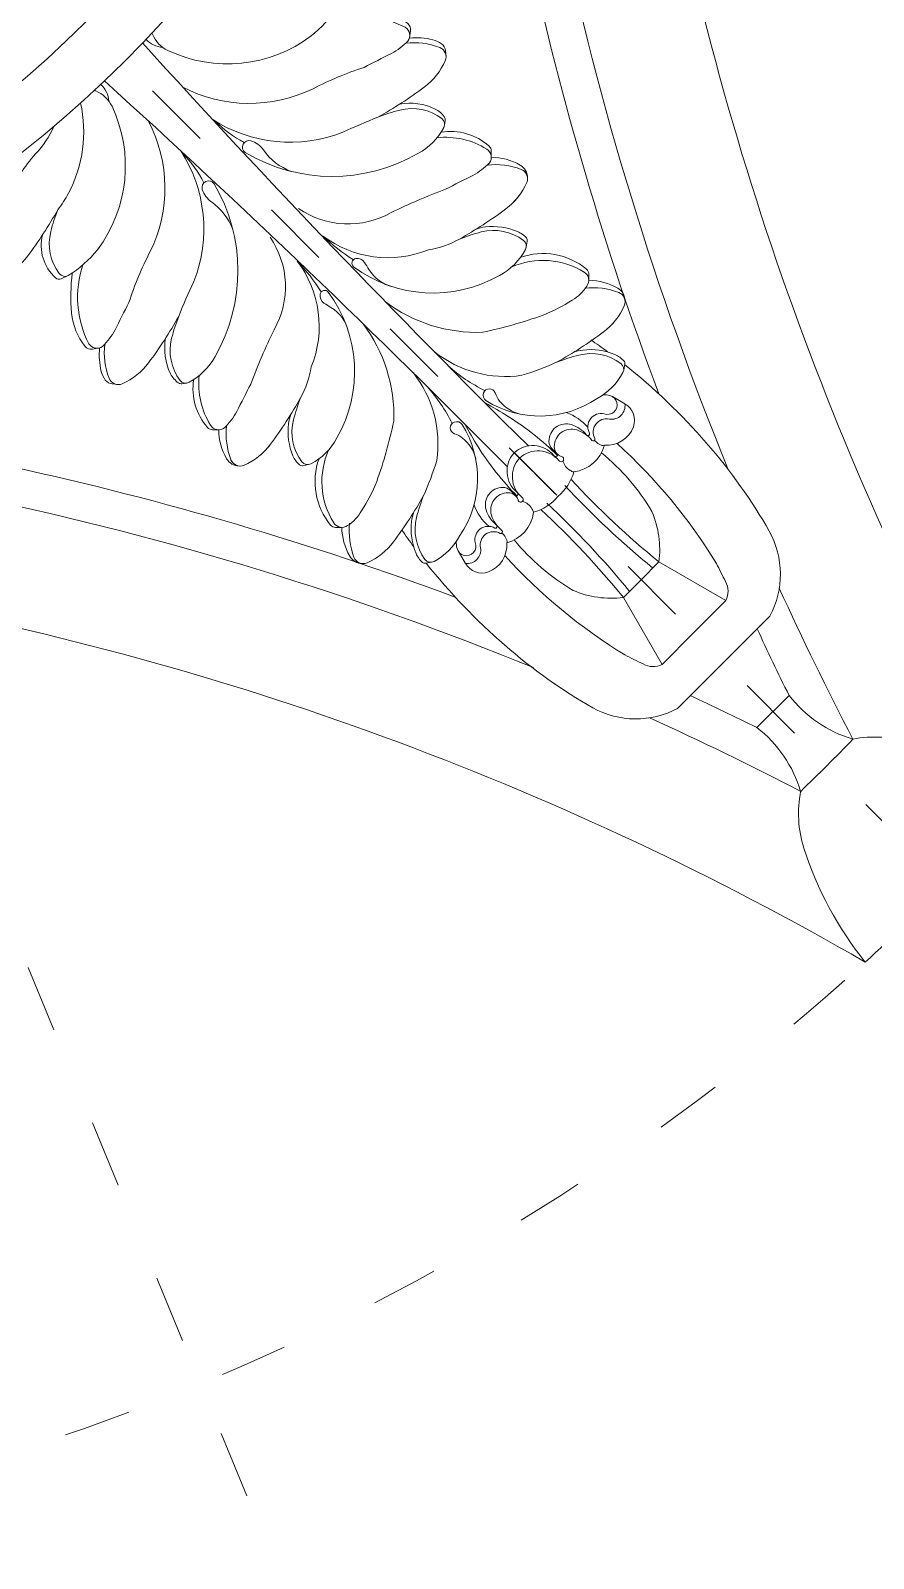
# Model space of a CAD drawing. Header units: millimetres. Extents: x 542654 to 551203, y 315718 to 321804.
# Drawn here: x 545410.4 to 545560.8, y 317587.1 to 317859.7 of the extents above; entities that cross this region are included whole.
import ezdxf

# ---------------------------------------------------------------- set-up
doc = ezdxf.new("R2010")
doc.units = ezdxf.units.MM
doc.linetypes.add('ACAD_ISO03W100', pattern=[30, 12, -18])
doc.layers.add('cad-block.com', color=250, linetype='Continuous')

msp = doc.modelspace()

# ---------------------------------------------------------------- hatches: boundary and pattern name
at = {"layer": 'cad-block.com', "lineweight": 15, "true_color": 0x000000}
h = msp.add_hatch(dxfattribs=at)
h.set_pattern_fill('ANSI31', color=18, scale=150, style=0)
h.set_pattern_definition([(45, (-2790188.436, -479010.678), (-13.25825215, 13.25825215), [])])
h.paths.add_polyline_path([(545444.91, 317925.98, 0.006039), (545446.59, 317929.9), (545404.9, 317947.17, -0.098491), (545376.45, 317904.59), (545395.05, 317885.99, -0.398666), (545420.93, 317886.68, 0.012079), (545426.12, 317893.44, -0.948004)])
h.paths.add_polyline_path([(545395.05, 317885.99), (545376.45, 317904.59, -0.098491), (545333.87, 317876.14), (545351.14, 317834.45, 0.006039), (545355.06, 317836.13, -0.948004), (545387.6, 317854.92, 0.012079), (545394.36, 317860.11, -0.398666)])
h.paths.add_polyline_path([(545333.87, 317876.14, -0.198912), (545233.42, 317876.14), (545216.16, 317834.45, 0.006039), (545220.11, 317832.87, -0.948004), (545256.41, 317823.14, 0.012079), (545264.86, 317822.03, -0.948004), (545302.44, 317822.03, 0.012079), (545310.88, 317823.14, -0.948004), (545347.18, 317832.87, 0.006039), (545351.14, 317834.45)])
h.paths.add_polyline_path([(545233.42, 317876.14, -0.098491), (545190.84, 317904.59), (545172.24, 317885.99, -0.398666), (545172.93, 317860.11, 0.012079), (545179.69, 317854.92, -0.948004), (545212.24, 317836.13, 0.006039), (545216.16, 317834.45)])
h.paths.add_polyline_path([(545162.39, 317947.17), (545120.71, 317929.9, 0.006039), (545122.38, 317925.98, -0.948004), (545141.17, 317893.44, 0.012079), (545146.36, 317886.68, -0.398666), (545172.24, 317885.99), (545190.84, 317904.59, -0.098491)])
h.paths.add_polyline_path([(545152.4, 317997.39), (545126.1, 317997.39, -0.398666), (545108.29, 317978.6, 0.012079), (545109.4, 317970.15, -0.948004), (545119.12, 317933.86, 0.006039), (545120.71, 317929.9), (545162.39, 317947.17, -0.098491)])
h.paths.add_polyline_path([(545162.39, 318047.62), (545120.71, 318064.88, 0.006039), (545119.12, 318060.93, -0.948004), (545109.4, 318024.63, 0.012079), (545108.29, 318016.18, -0.398666), (545126.1, 317997.39), (545152.4, 317997.39, -0.098491)])
h.paths.add_polyline_path([(545190.84, 318090.2), (545172.24, 318108.8, -0.398666), (545146.36, 318108.1, 0.012079), (545141.17, 318101.35, -0.948004), (545122.38, 318068.8, 0.006039), (545120.71, 318064.88), (545162.39, 318047.62, -0.098491)])
h.paths.add_polyline_path([(545233.42, 318118.64), (545216.16, 318160.33, 0.006039), (545212.24, 318158.65, -0.948004), (545179.69, 318139.86, 0.012079), (545172.93, 318134.68, -0.398666), (545172.24, 318108.8), (545190.84, 318090.2, -0.098491)])
h.paths.add_polyline_path([(545283.65, 318154.94, -0.398666), (545264.86, 318172.75, 0.012079), (545256.41, 318171.64, -0.948004), (545220.11, 318161.92, 0.006039), (545216.16, 318160.33), (545233.42, 318118.64, -0.098491), (545283.65, 318128.64)])
h.paths.add_polyline_path([(545351.14, 318160.33, 0.006039), (545347.18, 318161.92, -0.948004), (545310.88, 318171.64, 0.012079), (545302.44, 318172.75, -0.398666), (545283.65, 318154.94), (545283.65, 318128.64, -0.098491), (545333.87, 318118.64)])
h.paths.add_polyline_path([(545394.36, 318134.68, 0.012079), (545387.6, 318139.86, -0.948004), (545355.06, 318158.65, 0.006039), (545351.14, 318160.33), (545333.87, 318118.64, -0.098491), (545376.45, 318090.2), (545395.05, 318108.8, -0.398666)])
h.paths.add_polyline_path([(545426.12, 318101.35, 0.012079), (545420.93, 318108.1, -0.398666), (545395.05, 318108.8), (545376.45, 318090.2, -0.098491), (545404.9, 318047.62), (545446.59, 318064.88, 0.006039), (545444.91, 318068.8, -0.948004)])
h.paths.add_polyline_path([(545448.17, 318060.93, 0.006039), (545446.59, 318064.88), (545404.9, 318047.62, -0.098491), (545414.89, 317997.39), (545441.2, 317997.39, -0.398666), (545459.01, 318016.18, 0.012079), (545457.9, 318024.63, -0.948004)])
h.paths.add_polyline_path([(545457.9, 317970.15, 0.012079), (545459.01, 317978.6, -0.398666), (545441.2, 317997.39), (545414.89, 317997.39, -0.098491), (545404.9, 317947.17), (545446.59, 317929.9, 0.006039), (545448.17, 317933.86, -0.948004)])

# ---------------------------------------------------------------- linework, layer by layer
at = {"layer": 'cad-block.com', "color": 18, "linetype": 'ACAD_ISO03W100', "lineweight": 15, "true_color": 0x000000}
for points in [[(545283.65, 317997.39), (545631.94, 317649.1)], [(545283.65, 317997.39), (545450.18, 317595.35)]]:
    msp.add_lwpolyline(points, dxfattribs=at)
at = {"layer": 'cad-block.com', "color": 18, "lineweight": 15, "true_color": 0x000000}
for points in [[(545434.88, 317856.12, 0.277944), (545460.46, 317858.71, 0.083054), (545465.08, 317863.92, 0.369673), (545464.72, 317865.53, 0.227087), (545457.22, 317867.04, 0.031874), (545453.31, 317865.78, -14.502454)], [(545469.89, 317853.1, 0.020018), (545469.89, 317853.1, -0.005323), (545474.77, 317855.58, 0.071153), (545477.71, 317857.79, 0.43648), (545477.24, 317860.26, 0.202958), (545463.14, 317861.3, 0.202958)], [(545477.98, 317858.34), (545478.19, 317859.62, 0.270706), (545477.7, 317860.92, 0.148242), (545471.77, 317863.32, 0.053539), (545464.62, 317863.21, 0.34386)], [(545434.88, 317856.12, -0.187676), (545432.14, 317859.03, -0.000437), (545432.04, 317859.24, -0.000437)], [(545430.36, 317857.46, 0.013831), (545499.2, 317785.58)], [(545430.98, 317858.11, 0.186623), (545433.97, 317856.67)], [(545472.36, 317844.22, 0.031779), (545480.63, 317849.58, 0.130738), (545484.37, 317854.29, 0.427656), (545483.38, 317856.65, 0.120528), (545477.32, 317857.42, 0.120528)], [(545484.51, 317855.01), (545484.41, 317856.08, 0.213482), (545483.71, 317857.31, 0.097951), (545482.16, 317858.03, 0.084116), (545477.98, 317858.34, -2.781001)], [(545423.58, 317850.68, -0.013831), (545495.46, 317781.83)], [(545437.53, 317849.6, 0.238276), (545460.79, 317849.3, -0.042198), (545469.89, 317853.1, 1.877874)], [(545424.92, 317846.16, 0.187676), (545422.01, 317848.9, 0.000437), (545421.8, 317849, 0.000437)], [(545422.93, 317850.06, -0.186623), (545424.37, 317847.07)], [(545424.92, 317846.16, -0.277944), (545422.33, 317820.58, -0.083054), (545417.12, 317815.96, -0.369673), (545415.51, 317816.32, -0.227087), (545414, 317823.82, -0.031874), (545415.26, 317827.72, 14.502454)], [(545419.31, 317846.73, -0.178469), (545417.16, 317830.65, -0.03595), (545415.26, 317827.72), (545415.26, 317827.72)], [(545448.7, 317837.9, 0.270578), (545479.51, 317837.74, 0.148504), (545484.12, 317842.36, 0.369673), (545483.77, 317843.97, 0.227087), (545476.27, 317845.48, 0.031874), (545472.36, 317844.22, -14.502454)], [(545484.26, 317842.81), (545484.37, 317843.65, 0.181734), (545484.23, 317844.24, 0.130507), (545482.58, 317845.68, 0.161337), (545476.23, 317846.55, -3.222316)], [(545414.54, 317842.56, -0.091012), (545411.3, 317837.68, 0.075503), (545406.38, 317830.19)], [(545431.44, 317843.51, -0.238276), (545431.74, 317820.25, 0.042198), (545427.94, 317811.15, -1.877874)], [(545442.81, 317843.86, 0.242672), (545466.13, 317841.54, -0.01266), (545472.36, 317844.22, -0.115313), (545472.36, 317844.22, 1.802822)], [(545448.52, 317839.71, -0.081243), (545443.34, 317843.53, 0.145658)], [(545456.88, 317834.55, -0.152838), (545451.92, 317838.39, 0.168769), (545449.71, 317840, 0.866804), (545448.7, 317837.9, 0.951731)], [(545484.44, 317831.37, 0.020018), (545484.44, 317831.37, -0.005323), (545489.31, 317833.84, 0.071153), (545492.25, 317836.06, 0.43648), (545491.78, 317838.53, 0.168128), (545482.92, 317840.55, 0.168128)], [(545484.44, 317831.37, 0.020018), (545484.44, 317831.37, -0.005323), (545489.31, 317833.84, 0.071153), (545492.25, 317836.06, 0.43648), (545491.78, 317838.53, 0.168128), (545482.92, 317840.55, 0.168128)], [(545492.59, 317837.08), (545492.59, 317838.17, 0.215345), (545492.18, 317839.07, 0.223692), (545483.64, 317841.55, -41148.719541)], [(545492.59, 317837.08), (545492.59, 317838.17, 0.215345), (545492.18, 317839.07, 0.223692), (545483.64, 317841.55, -41148.719541)], [(545437.18, 317838.23, -0.242672), (545439.5, 317814.91, 0.01266), (545436.82, 317808.68, 0.115313), (545436.82, 317808.68, -1.802822)], [(545441.33, 317832.52, 0.081243), (545437.51, 317837.7, -0.145658)], [(545499.05, 317833.42, 0.266317), (545497.74, 317835.67, 0.128186), (545492.59, 317837.08, 3.392852)], [(545499.05, 317833.42, 0.266317), (545497.74, 317835.67, 0.128186), (545492.59, 317837.08, 3.392852)], [(545486.9, 317822.48, 0.031779), (545495.17, 317827.85, 0.130738), (545498.91, 317832.55, 0.427656), (545497.92, 317834.91, 0.120528), (545491.87, 317835.68, 0.120528)], [(545499.01, 317833.65, 0.250761), (545497.92, 317834.91, 0.120528), (545491.87, 317835.68)], [(545443.14, 317832.34, -0.270578), (545443.3, 317801.53, -0.148504), (545438.68, 317796.92, -0.369673), (545437.07, 317797.27, -0.227087), (545435.56, 317804.77, -0.031874), (545436.82, 317808.68, 14.502454)], [(545446.49, 317824.16, 0.152838), (545442.65, 317829.11, -0.168769), (545441.03, 317831.33, -0.866804), (545443.14, 317832.34, -0.951731)], [(545458.22, 317827.93, 0.287988), (545474.73, 317827.2, -0.025097), (545484.44, 317831.37, 1.877874)], [(545486.9, 317822.48, 0.031779), (545495.17, 317827.85, 0.073107), (545497.57, 317830.25, 0.073107)], [(545415.26, 317827.72, -0.031779), (545409.89, 317819.46, -0.130738), (545405.19, 317815.72, -0.427656), (545402.83, 317816.7, -0.120528), (545402.06, 317822.76, -0.120528)], [(545468.03, 317817.54, 0.299057), (545494.05, 317816, 0.148504), (545498.67, 317820.62, 0.369673), (545498.31, 317822.24, 0.227087), (545490.81, 317823.74, 0.031874), (545486.9, 317822.48)], [(545468.03, 317817.54, 0.299057), (545494.05, 317816, 0.148504), (545498.67, 317820.62, 0.369673), (545498.31, 317822.24, 0.227087), (545490.81, 317823.74, 0.031874), (545486.9, 317822.48)], [(545498.81, 317821.05), (545499, 317822.13, 0.231904), (545498.84, 317822.69, 0.111123), (545497.25, 317823.83, 0.128926), (545491.53, 317824.64, 0.064699), (545489.82, 317824.21, -0.833227)], [(545498.81, 317821.05), (545499, 317822.13, 0.231904), (545498.84, 317822.69, 0.111123), (545497.25, 317823.83, 0.128926), (545491.53, 317824.64, 0.064699), (545489.82, 317824.21, -0.833227)], [(545417.12, 317815.96), (545415.86, 317815.4, -0.294707), (545414.86, 317815.56, -0.279852), (545412.53, 317823.23, 3.652467)], [(545453.11, 317822.82, -0.287988), (545453.84, 317806.31, 0.025097), (545449.67, 317796.6, -1.877874)], [(545462.49, 317823.07, 0.264183), (545481.37, 317820.56, 0.086697), (545486.9, 317822.48, -0.115313), (545486.9, 317822.48, 1.802822)], [(545467.99, 317818.79, -0.049528), (545462.49, 317823.07, -0.106349)], [(545427.94, 317811.15, -0.020018), (545427.94, 317811.15, 0.005323), (545425.46, 317806.27, -0.071153), (545423.25, 317803.33, -0.43648), (545420.78, 317803.8, -0.202958), (545419.74, 317817.9, -0.202958)], [(545457.97, 317818.55, -0.264183), (545460.48, 317799.67, -0.086697), (545458.56, 317794.14, 0.115313), (545458.56, 317794.14, -1.802822)], [(545462.25, 317813.05, 0.049528), (545457.97, 317818.55, 0.106349)], [(545475.01, 317813.96, -0.205471), (545470.76, 317817.05, 0.013815), (545469.97, 317818.3, 0.287999), (545468.42, 317818.99, 0.658883), (545468.03, 317817.54, 2.065471)], [(545501.84, 317808.9, -0.067216), (545501.84, 317808.9, 0.045938), (545507.02, 317811.58, 0.12291), (545509.66, 317814.1, 0.43648), (545509.18, 317816.57, 0.249318), (545496.17, 317817.47, 0.168128)], [(545509.99, 317815.12), (545509.99, 317816.22, 0.215345), (545509.59, 317817.11, 0.264602), (545497.75, 317819.19, -41148.719541)], [(545422.7, 317803.06), (545421.42, 317802.85, -0.270706), (545420.12, 317803.34, -0.148242), (545417.72, 317809.27, -0.053539), (545417.83, 317816.42, -0.34386)], [(545516.45, 317811.46, 0.266317), (545515.14, 317813.71, 0.128186), (545509.99, 317815.12, 3.392852)], [(545463.5, 317813.01, -0.299057), (545465.04, 317786.99, -0.148504), (545460.42, 317782.37, -0.369673), (545458.8, 317782.73, -0.227087), (545457.3, 317790.23, -0.031874), (545458.56, 317794.14)], [(545463.5, 317813.01, -0.299057), (545465.04, 317786.99, -0.148504), (545460.42, 317782.37, -0.369673), (545458.8, 317782.73, -0.227087), (545457.3, 317790.23, -0.031874), (545458.56, 317794.14)], [(545467.08, 317806.03, 0.205471), (545463.99, 317810.27, -0.013815), (545462.74, 317811.06, -0.287999), (545462.05, 317812.62, -0.658883), (545463.5, 317813.01, -2.065471)], [(545504.3, 317800.52, 0.031779), (545512.57, 317805.89, 0.130738), (545516.31, 317810.59, 0.427656), (545515.32, 317812.95, 0.120528), (545509.27, 317813.72, 0.120528)], [(545473.67, 317811.32, 0.17254), (545491.05, 317805.85, 0.032558), (545501.84, 317808.9, 1.877874)], [(545436.82, 317808.68, -0.031779), (545431.45, 317800.41, -0.130738), (545426.75, 317796.67, -0.427656), (545424.39, 317797.66, -0.120528), (545423.62, 317803.72, -0.120528)], [(545469.72, 317807.37, -0.17254), (545475.19, 317789.99, -0.032558), (545472.14, 317779.2, -1.877874)], [(545438.23, 317796.77), (545437.39, 317796.67, -0.181734), (545436.8, 317796.81, -0.130507), (545435.36, 317798.46, -0.161337), (545434.49, 317804.81, 3.222316)], [(545426.03, 317796.53), (545424.96, 317796.63, -0.213482), (545423.73, 317797.33, -0.097951), (545423.01, 317798.88, -0.084116), (545422.7, 317803.06, 2.781001)], [(545482.45, 317802.35, 0.205468), (545498.05, 317798.17, 0.033562), (545504.36, 317800.56, -0.115313), (545504.36, 317800.56, 1.802822)], [(545491.62, 317793.65, 0.2965), (545511.45, 317794.04, 0.148504), (545516.07, 317798.66, 0.369673), (545515.71, 317800.28, 0.227087), (545508.21, 317801.78, 0.031874), (545504.3, 317800.52)], [(545516.21, 317799.09), (545516.4, 317800.17, 0.231904), (545516.24, 317800.73, 0.111123), (545514.65, 317801.87, 0.128926), (545508.93, 317802.68, 0.064699), (545507.22, 317802.25, -0.833227)], [(545491.44, 317795.44, -0.069343), (545484.86, 317799.91, -1.99707)], [(545443.96, 317788.45), (545442.86, 317788.45, -0.215345), (545441.97, 317788.86, -0.223692), (545439.49, 317797.4, 41148.719541)], [(545443.96, 317788.45), (545442.86, 317788.45, -0.215345), (545441.97, 317788.86, -0.223692), (545439.49, 317797.4, 41148.719541)], [(545449.67, 317796.6, -0.020018), (545449.67, 317796.6, 0.005323), (545447.2, 317791.72, -0.071153), (545444.98, 317788.78, -0.43648), (545442.51, 317789.26, -0.168128), (545440.49, 317798.12, -0.168128)], [(545449.67, 317796.6, -0.020018), (545449.67, 317796.6, 0.005323), (545447.2, 317791.72, -0.071153), (545444.98, 317788.78, -0.43648), (545442.51, 317789.26, -0.168128), (545440.49, 317798.12, -0.168128)], [(545478.69, 317798.59, -0.205468), (545482.86, 317782.99, -0.033562), (545480.48, 317776.67, 0.115313), (545480.48, 317776.67, -1.802822)], [(545485.6, 317789.6, 0.069343), (545481.13, 317796.18, 1.99707)], [(545458.56, 317794.14, -0.031779), (545453.19, 317785.87, -0.130738), (545448.49, 317782.13, -0.427656), (545446.13, 317783.12, -0.120528), (545445.36, 317789.17, -0.120528)], [(545458.56, 317794.14, -0.031779), (545453.19, 317785.87, -0.073107), (545450.79, 317783.47, -0.073107)], [(545497.72, 317791.24, -0.161765), (545494.08, 317793.56, -0.093267), (545493.28, 317795.02, 0.728492), (545491.2, 317795.02, 0.314769), (545491.62, 317793.65, 32.564591)], [(545513.74, 317794.55, -1.076436), (545512.71, 317791.31, 0.650784), (545510.11, 317787.82, 0.030699)], [(545513.74, 317794.55, 0.08628), (545512.52, 317794.69, 0.096741)], [(545459.99, 317782.23), (545458.91, 317782.04, -0.231904), (545458.35, 317782.2, -0.111123), (545457.21, 317783.79, -0.128926), (545456.4, 317789.51, -0.064699), (545456.83, 317791.22, 0.833227)], [(545459.99, 317782.23), (545458.91, 317782.04, -0.231904), (545458.35, 317782.2, -0.111123), (545457.21, 317783.79, -0.128926), (545456.4, 317789.51, -0.064699), (545456.83, 317791.22, 0.833227)], [(545504.42, 317783.84, 0.055477), (545495.61, 317790.82, 0.013752), (545491.49, 317793.25, -1.957294)], [(545509.81, 317788.9, 0.126961), (545505.97, 317791.53, 0.586337)], [(545516.42, 317793.06, -0.506611), (545513.66, 317790.36, 0.650784), (545511.07, 317786.87, 0.030699)], [(545512.76, 317785.69, 0.336885), (545517.93, 317788.97, 0.369624), (545516.42, 317793.06, -0.09503)], [(545447.62, 317781.99, -0.266317), (545445.37, 317783.3, -0.128186), (545443.96, 317788.45, -3.392852)], [(545447.62, 317781.99, -0.266317), (545445.37, 317783.3, -0.128186), (545443.96, 317788.45, -3.392852)], [(545447.39, 317782.03, -0.250761), (545446.13, 317783.12, -0.120528), (545445.36, 317789.17)], [(545487.39, 317789.42, -0.2965), (545487, 317769.59, -0.148504), (545482.38, 317764.97, -0.369673), (545480.76, 317765.33, -0.227087), (545479.26, 317772.83, -0.031874), (545480.52, 317776.74)], [(545489.8, 317783.32, 0.161765), (545487.48, 317786.96, 0.093267), (545486.02, 317787.76, -0.728492), (545486.02, 317789.84, -0.314769), (545487.39, 317789.42, -32.564591)], [(545497.2, 317776.62, -0.055477), (545490.22, 317785.43, -0.013752), (545487.79, 317789.55, 1.957294)], [(545503.38, 317785.11, -0.185281), (545502.87, 317786.38, -0.514069), (545506.89, 317789.37, -0.145405), (545509.58, 317787.52, 0.845239), (545510.11, 317787.82)], [(545504.66, 317782.97, 1.646885), (545505.07, 317783.67, -0.30867), (545503.82, 317785.43, -0.514069), (545507.84, 317788.42, -0.145405), (545510.53, 317786.57, 0.845239), (545511.07, 317786.87, 0.471594)], [(545496.68, 317784.36, -0.424273), (545503.71, 317783.92, -2.119662)], [(545507.31, 317780.93), (545507.31, 317780.93, 0.304164), (545512.76, 317785.69, 1.721289)], [(545510.99, 317786.55, 0.116425), (545512.29, 317785.67, 0.214751), (545512.76, 317785.69, 1.361399)], [(545515.04, 317786.03, -0.070885), (545532.74, 317764.61, -0.007115), (545534.37, 317761.37, -0.247604), (545534.44, 317757.99), (545528.74, 317752.29)], [(545465.92, 317771.05), (545464.82, 317771.05, -0.215345), (545463.93, 317771.45, -0.264602), (545461.85, 317783.29, 41148.719541)], [(545472.14, 317779.2, 0.067216), (545472.14, 317779.2, -0.045938), (545469.46, 317774.02, -0.12291), (545466.94, 317771.38, -0.43648), (545464.47, 317771.86, -0.249318), (545463.57, 317784.87, -0.168128)], [(545496.68, 317784.36, 0.424273), (545497.12, 317777.33, 2.119662)], [(545497.63, 317783.41, 0.424273), (545498.07, 317776.38, 2.119662)], [(545497.63, 317783.41, -0.424273), (545504.66, 317782.97, -2.119662)], [(545503.71, 317783.92, 0.607063), (545504.52, 317783.98, 0.607063)], [(545505.36, 317782.87, 0.186151), (545506.66, 317781.19, 0.094737), (545507.31, 317780.93, 15.762935)], [(545512.24, 317784.35, -0.08841), (545521.25, 317773.86, -0.13236), (545522.5, 317764.87), (545519.33, 317761.71)], [(545507.31, 317780.93, -0.150854), (545504.48, 317776.56, 3.307885)], [(545495.93, 317777.66, 0.185281), (545494.66, 317778.17, 0.514069), (545491.67, 317774.15, 0.145405), (545493.52, 317771.46, -0.845239), (545493.22, 317770.92)], [(545498.07, 317776.38, -1.646885), (545497.37, 317775.97, 0.30867), (545495.61, 317777.22, 0.514069), (545492.62, 317773.2, 0.145405), (545494.47, 317770.51, -0.845239), (545494.17, 317769.97, -0.471594)], [(545497.12, 317777.33, -0.607063), (545497.06, 317776.52, -0.607063)], [(545521.41, 317763.78, -0.033748), (545505.69, 317778.54)], [(545522.5, 317764.87, -0.033989), (545506.81, 317779.59, 11.85429)], [(545480.52, 317776.74, -0.031779), (545475.15, 317768.47, -0.130738), (545470.45, 317764.73, -0.427656), (545468.09, 317765.72, -0.120528), (545467.32, 317771.77, -0.120528)], [(545492.14, 317771.23, -0.126961), (545489.51, 317775.07, -0.586337)], [(545498.16, 317775.68, -0.186151), (545499.85, 317774.38, -0.094737), (545500.11, 317773.73, -15.762935)], [(545500.11, 317773.73, 0.150854), (545504.48, 317776.56, -3.307885)], [(545516.16, 317758.54, 0.033989), (545501.45, 317774.23, -11.85429)], [(545517.26, 317759.63, 0.033748), (545502.5, 317775.35)], [(545481.94, 317764.83), (545480.87, 317764.64, -0.231904), (545480.31, 317764.8, -0.111123), (545479.17, 317766.39, -0.128926), (545478.36, 317772.11, -0.064699), (545478.79, 317773.82, 0.833227)], [(545500.11, 317773.73), (545500.11, 317773.73, -0.304164), (545495.34, 317768.27, -1.721289)], [(545469.58, 317764.59, -0.266317), (545467.33, 317765.9, -0.128186), (545465.92, 317771.05, -3.392852)], [(545486.48, 317767.3, 1.076436), (545489.73, 317768.33, -0.650784), (545493.22, 317770.92, -0.030699)], [(545487.98, 317764.62, 0.506611), (545490.68, 317767.38, -0.650784), (545494.17, 317769.97, -0.030699)], [(545494.49, 317770.05, -0.116425), (545495.37, 317768.75, -0.214751), (545495.34, 317768.27, -1.361399)], [(545496.69, 317768.8, 0.08841), (545507.18, 317759.79, 0.13236), (545516.16, 317758.54), (545519.33, 317761.71)], [(545542.18, 317770.34, -0.256108), (545542.29, 317755.23), (545534.05, 317746.99)], [(545486.48, 317767.3, -0.08628), (545486.35, 317768.52, -0.096741)], [(545495.34, 317768.27, -0.336885), (545492.07, 317763.11, -0.369624), (545487.98, 317764.62, 0.09503)], [(545495.01, 317766, 0.070885), (545516.42, 317748.3, 0.007115), (545519.67, 317746.67, 0.247604), (545523.05, 317746.6), (545528.74, 317752.29)], [(545510.7, 317738.86, 0.256108), (545525.81, 317738.75), (545534.05, 317746.99)], [(545557.1, 317733.26, -0.155759), (545545.71, 317741.06, -0.343209)], [(545547.78, 317723.94, 0.155759), (545539.98, 317735.33, 0.343209)], [(545587.55, 317721.74, 0.091821), (545567.2, 317732.68, 0.126958), (545557.1, 317733.26, 7.755909)], [(545559.3, 317693.49, -0.091821), (545548.36, 317713.84, -0.126958), (545547.78, 317723.94, -7.755909)]]:
    msp.add_lwpolyline(points, format="xyb", dxfattribs=at)
for points in [[(545492.12, 317835.71), (545492.01, 317835.82)], [(545492.12, 317835.71), (545492.01, 317835.82)], [(545516.42, 317793.06), (545514.21, 317794.37)], [(545445.33, 317788.92), (545445.22, 317789.03)], [(545445.33, 317788.92), (545445.22, 317789.03)], [(545503.38, 317785.11), (545504.38, 317784.11), (545504.38, 317784.11)], [(545503.95, 317777.09), (545496.71, 317784.33)], [(545503.68, 317783.95), (545504.4, 317783.25)], [(545495.93, 317777.66), (545496.93, 317776.66), (545496.93, 317776.66)], [(545497.09, 317777.36), (545497.79, 317776.64)], [(545487.98, 317764.62), (545486.67, 317766.83)], [(545522.5, 317764.87), (545534.44, 317757.99)], [(545516.16, 317758.54), (545523.05, 317746.6)], [(545545.71, 317741.06), (545539.98, 317735.33)]]:
    msp.add_lwpolyline(points, dxfattribs=at)
at = {"layer": 'cad-block.com', "color": 18, "linetype": 'ACAD_ISO03W100', "lineweight": 15, "true_color": 0x000000}
msp.add_arc((545283.65, 317997.39), 410.29, 180, 0, dxfattribs=at)
at = {"layer": 'cad-block.com', "color": 18, "lineweight": 15, "true_color": 0x000000}
for centre, radius, start, end in [((545283.65, 317997.39), 202.74, 180, 0), ((545283.65, 317997.39), 192.86, 180, 0), ((546064.99, 317997.39), 551.31, 190.8473, 210), ((546064.99, 317997.39), 572.47, 191.8565, 202.1699), ((546064.99, 317997.39), 579.1, 192.32537, 200.46985), ((545283.65, 317216.05), 579.1, 69.53015, 77.67463), ((545283.65, 317216.05), 572.47, 67.7839, 78.1435), ((546064.99, 317997.39), 572.47, 204.4769, 207.4773), ((545283.65, 317216.05), 551.31, 60, 79.1527), ((546064.99, 317997.39), 579.1, 204.96752, 206.27221), ((545283.65, 317216.05), 579.1, 63.72779, 65.03248), ((545283.65, 317216.05), 572.47, 62.5227, 65.5258), ((545283.65, 317997.39), 380.19, 314.0067, 315.9933), ((545283.65, 317997.39), 410.29, 312.2096, 317.7904)]:
    msp.add_arc(centre, radius, start, end, dxfattribs=at)
at = {"layer": 'cad-block.com', "color": 18, "lineweight": 15, "true_color": 0x000000, "extrusion": (0, 0, -1)}
for start_param, end_param in [(4.330197, 4.401397), (4.474921, 5.238899), (8.161177, 8.232779), (7.327471, 8.090274)]:
    msp.add_ellipse((545507.5, 317773.54), major_axis=(37.68, -37.68), ratio=0.483237, start_param=start_param, end_param=end_param, dxfattribs=at)

doc.saveas('drawing.dxf')
